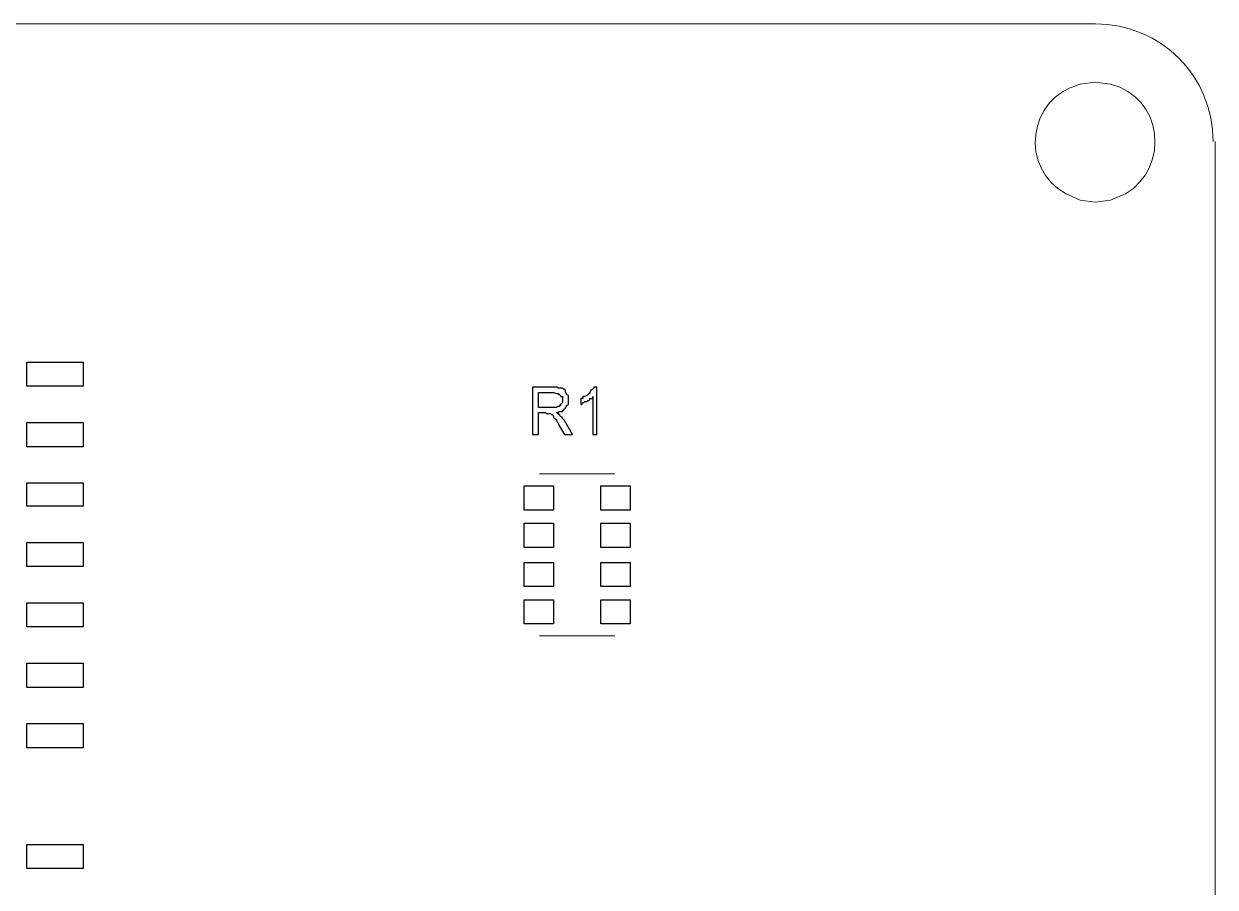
# Model space of a CAD drawing. Header units: millimetres. Extents: x -3 to 153, y 27 to 116.
# Drawn here: x 128.01 to 153.05, y 85.34 to 103.49 of the extents above; entities that cross this region are included whole.
import ezdxf

# ---------------------------------------------------------------- set-up
doc = ezdxf.new("R2010")
doc.units = ezdxf.units.MM
doc.header["$MEASUREMENT"] = 0
doc.layers.add('layer 1', color=7, linetype='Continuous')

msp = doc.modelspace()

# ---------------------------------------------------------------- linework, layer by layer
at = {"layer": 'layer 1', "color": 0, "lineweight": 9}
for points in [[(100.131, 103.486), (100.131, 103.486), (150.529, 103.486), (150.529, 103.486)], [(150.529, 103.486), (151.905, 103.486), (153.005, 102.386), (153.005, 101.01)], [(153.048, 43.013), (153.048, 43.013), (153.048, 101.01), (153.048, 101.01)]]:
    msp.add_open_spline(points, degree=3, dxfattribs=at)
msp.add_open_spline([(150.528, 99.74), (150.528, 99.74), (150.846, 99.782), (150.846, 99.782), (150.846, 99.782), (150.846, 99.782), (151.163, 99.909), (151.163, 99.909), (151.163, 99.909), (152.113, 100.484), (151.942, 101.951), (150.846, 102.216), (150.846, 102.216), (150.846, 102.216), (150.528, 102.259), (150.528, 102.259), (150.528, 102.259), (150.528, 102.259), (150.211, 102.216), (150.211, 102.216), (150.211, 102.216), (149.104, 101.938), (148.923, 100.453), (149.915, 99.909), (149.915, 99.909), (149.915, 99.909), (150.211, 99.782), (150.211, 99.782), (150.211, 99.782), (150.211, 99.782), (150.528, 99.74), (150.528, 99.74)], degree=3, knots=[0, 0, 0, 0, 0.111111, 0.111111, 0.111111, 0.111111, 0.222222, 0.222222, 0.222222, 0.222222, 0.333333, 0.333333, 0.333333, 0.333333, 0.444444, 0.444444, 0.444444, 0.444444, 0.555556, 0.555556, 0.555556, 0.555556, 0.666667, 0.666667, 0.666667, 0.666667, 0.777778, 0.777778, 0.777778, 0.777778, 1, 1, 1, 1], dxfattribs=at)
msp.add_open_spline([(150.528, 99.74), (150.528, 99.74), (150.846, 99.782), (150.846, 99.782), (150.846, 99.782), (150.846, 99.782), (151.163, 99.909), (151.163, 99.909), (151.163, 99.909), (152.113, 100.484), (151.942, 101.951), (150.846, 102.216), (150.846, 102.216), (150.846, 102.216), (150.528, 102.259), (150.528, 102.259), (150.528, 102.259), (150.528, 102.259), (150.211, 102.216), (150.211, 102.216), (150.211, 102.216), (149.104, 101.938), (148.923, 100.453), (149.915, 99.909), (149.915, 99.909), (149.915, 99.909), (150.211, 99.782), (150.211, 99.782), (150.211, 99.782), (150.211, 99.782), (150.528, 99.74), (150.528, 99.74)], degree=3, knots=[0, 0, 0, 0, 0.111111, 0.111111, 0.111111, 0.111111, 0.222222, 0.222222, 0.222222, 0.222222, 0.333333, 0.333333, 0.333333, 0.333333, 0.444444, 0.444444, 0.444444, 0.444444, 0.555556, 0.555556, 0.555556, 0.555556, 0.666667, 0.666667, 0.666667, 0.666667, 0.777778, 0.777778, 0.777778, 0.777778, 1, 1, 1, 1], dxfattribs=at)
msp.add_open_spline([(150.528, 99.74), (150.528, 99.74), (150.846, 99.782), (150.846, 99.782), (150.846, 99.782), (150.846, 99.782), (151.163, 99.909), (151.163, 99.909), (151.163, 99.909), (152.113, 100.484), (151.942, 101.951), (150.846, 102.216), (150.846, 102.216), (150.846, 102.216), (150.528, 102.259), (150.528, 102.259), (150.528, 102.259), (150.528, 102.259), (150.211, 102.216), (150.211, 102.216), (150.211, 102.216), (149.104, 101.938), (148.923, 100.453), (149.915, 99.909), (149.915, 99.909), (149.915, 99.909), (150.211, 99.782), (150.211, 99.782), (150.211, 99.782), (150.211, 99.782), (150.528, 99.74), (150.528, 99.74)], degree=3, knots=[0, 0, 0, 0, 0.111111, 0.111111, 0.111111, 0.111111, 0.222222, 0.222222, 0.222222, 0.222222, 0.333333, 0.333333, 0.333333, 0.333333, 0.444444, 0.444444, 0.444444, 0.444444, 0.555556, 0.555556, 0.555556, 0.555556, 0.666667, 0.666667, 0.666667, 0.666667, 0.777778, 0.777778, 0.777778, 0.777778, 1, 1, 1, 1], dxfattribs=at)
msp.add_open_spline([(150.528, 99.74), (150.528, 99.74), (150.846, 99.782), (150.846, 99.782), (150.846, 99.782), (150.846, 99.782), (151.163, 99.909), (151.163, 99.909), (151.163, 99.909), (152.113, 100.484), (151.942, 101.951), (150.846, 102.216), (150.846, 102.216), (150.846, 102.216), (150.528, 102.259), (150.528, 102.259), (150.528, 102.259), (150.528, 102.259), (150.211, 102.216), (150.211, 102.216), (150.211, 102.216), (149.104, 101.938), (148.923, 100.453), (149.915, 99.909), (149.915, 99.909), (149.915, 99.909), (150.211, 99.782), (150.211, 99.782), (150.211, 99.782), (150.211, 99.782), (150.528, 99.74), (150.528, 99.74)], degree=3, knots=[0, 0, 0, 0, 0.111111, 0.111111, 0.111111, 0.111111, 0.222222, 0.222222, 0.222222, 0.222222, 0.333333, 0.333333, 0.333333, 0.333333, 0.444444, 0.444444, 0.444444, 0.444444, 0.555556, 0.555556, 0.555556, 0.555556, 0.666667, 0.666667, 0.666667, 0.666667, 0.777778, 0.777778, 0.777778, 0.777778, 1, 1, 1, 1], dxfattribs=at)
msp.add_open_spline([(150.528, 99.74), (150.528, 99.74), (150.846, 99.782), (150.846, 99.782), (150.846, 99.782), (150.846, 99.782), (151.163, 99.909), (151.163, 99.909), (151.163, 99.909), (152.113, 100.484), (151.942, 101.951), (150.846, 102.216), (150.846, 102.216), (150.846, 102.216), (150.528, 102.259), (150.528, 102.259), (150.528, 102.259), (150.528, 102.259), (150.211, 102.216), (150.211, 102.216), (150.211, 102.216), (149.104, 101.938), (148.923, 100.453), (149.915, 99.909), (149.915, 99.909), (149.915, 99.909), (150.211, 99.782), (150.211, 99.782), (150.211, 99.782), (150.211, 99.782), (150.528, 99.74), (150.528, 99.74)], degree=3, knots=[0, 0, 0, 0, 0.111111, 0.111111, 0.111111, 0.111111, 0.222222, 0.222222, 0.222222, 0.222222, 0.333333, 0.333333, 0.333333, 0.333333, 0.444444, 0.444444, 0.444444, 0.444444, 0.555556, 0.555556, 0.555556, 0.555556, 0.666667, 0.666667, 0.666667, 0.666667, 0.777778, 0.777778, 0.777778, 0.777778, 1, 1, 1, 1], dxfattribs=at)
msp.add_open_spline([(150.528, 99.74), (150.528, 99.74), (150.846, 99.782), (150.846, 99.782), (150.846, 99.782), (150.846, 99.782), (151.163, 99.909), (151.163, 99.909), (151.163, 99.909), (152.113, 100.484), (151.942, 101.951), (150.846, 102.216), (150.846, 102.216), (150.846, 102.216), (150.528, 102.259), (150.528, 102.259), (150.528, 102.259), (150.528, 102.259), (150.211, 102.216), (150.211, 102.216), (150.211, 102.216), (149.104, 101.938), (148.923, 100.453), (149.915, 99.909), (149.915, 99.909), (149.915, 99.909), (150.211, 99.782), (150.211, 99.782), (150.211, 99.782), (150.211, 99.782), (150.528, 99.74), (150.528, 99.74)], degree=3, knots=[0, 0, 0, 0, 0.111111, 0.111111, 0.111111, 0.111111, 0.222222, 0.222222, 0.222222, 0.222222, 0.333333, 0.333333, 0.333333, 0.333333, 0.444444, 0.444444, 0.444444, 0.444444, 0.555556, 0.555556, 0.555556, 0.555556, 0.666667, 0.666667, 0.666667, 0.666667, 0.777778, 0.777778, 0.777778, 0.777778, 1, 1, 1, 1], dxfattribs=at)
msp.add_open_spline([(150.528, 99.74), (150.528, 99.74), (150.846, 99.782), (150.846, 99.782), (150.846, 99.782), (150.846, 99.782), (151.163, 99.909), (151.163, 99.909), (151.163, 99.909), (152.113, 100.484), (151.942, 101.951), (150.846, 102.216), (150.846, 102.216), (150.846, 102.216), (150.528, 102.259), (150.528, 102.259), (150.528, 102.259), (150.528, 102.259), (150.211, 102.216), (150.211, 102.216), (150.211, 102.216), (149.104, 101.938), (148.923, 100.453), (149.915, 99.909), (149.915, 99.909), (149.915, 99.909), (150.211, 99.782), (150.211, 99.782), (150.211, 99.782), (150.211, 99.782), (150.528, 99.74), (150.528, 99.74)], degree=3, knots=[0, 0, 0, 0, 0.111111, 0.111111, 0.111111, 0.111111, 0.222222, 0.222222, 0.222222, 0.222222, 0.333333, 0.333333, 0.333333, 0.333333, 0.444444, 0.444444, 0.444444, 0.444444, 0.555556, 0.555556, 0.555556, 0.555556, 0.666667, 0.666667, 0.666667, 0.666667, 0.777778, 0.777778, 0.777778, 0.777778, 1, 1, 1, 1], dxfattribs=at)
msp.add_open_spline([(150.528, 99.74), (150.528, 99.74), (150.846, 99.782), (150.846, 99.782), (150.846, 99.782), (150.846, 99.782), (151.163, 99.909), (151.163, 99.909), (151.163, 99.909), (152.113, 100.484), (151.942, 101.951), (150.846, 102.216), (150.846, 102.216), (150.846, 102.216), (150.528, 102.259), (150.528, 102.259), (150.528, 102.259), (150.528, 102.259), (150.211, 102.216), (150.211, 102.216), (150.211, 102.216), (149.104, 101.938), (148.923, 100.453), (149.915, 99.909), (149.915, 99.909), (149.915, 99.909), (150.211, 99.782), (150.211, 99.782), (150.211, 99.782), (150.211, 99.782), (150.528, 99.74), (150.528, 99.74)], degree=3, knots=[0, 0, 0, 0, 0.111111, 0.111111, 0.111111, 0.111111, 0.222222, 0.222222, 0.222222, 0.222222, 0.333333, 0.333333, 0.333333, 0.333333, 0.444444, 0.444444, 0.444444, 0.444444, 0.555556, 0.555556, 0.555556, 0.555556, 0.666667, 0.666667, 0.666667, 0.666667, 0.777778, 0.777778, 0.777778, 0.777778, 1, 1, 1, 1], dxfattribs=at)
msp.add_open_spline([(150.528, 99.74), (150.528, 99.74), (150.846, 99.782), (150.846, 99.782), (150.846, 99.782), (150.846, 99.782), (151.163, 99.909), (151.163, 99.909), (151.163, 99.909), (152.113, 100.484), (151.942, 101.951), (150.846, 102.216), (150.846, 102.216), (150.846, 102.216), (150.528, 102.259), (150.528, 102.259), (150.528, 102.259), (150.528, 102.259), (150.211, 102.216), (150.211, 102.216), (150.211, 102.216), (149.104, 101.938), (148.923, 100.453), (149.915, 99.909), (149.915, 99.909), (149.915, 99.909), (150.211, 99.782), (150.211, 99.782), (150.211, 99.782), (150.211, 99.782), (150.528, 99.74), (150.528, 99.74)], degree=3, knots=[0, 0, 0, 0, 0.111111, 0.111111, 0.111111, 0.111111, 0.222222, 0.222222, 0.222222, 0.222222, 0.333333, 0.333333, 0.333333, 0.333333, 0.444444, 0.444444, 0.444444, 0.444444, 0.555556, 0.555556, 0.555556, 0.555556, 0.666667, 0.666667, 0.666667, 0.666667, 0.777778, 0.777778, 0.777778, 0.777778, 1, 1, 1, 1], dxfattribs=at)
msp.add_open_spline([(150.528, 99.74), (150.528, 99.74), (150.846, 99.782), (150.846, 99.782), (150.846, 99.782), (150.846, 99.782), (151.163, 99.909), (151.163, 99.909), (151.163, 99.909), (152.113, 100.484), (151.942, 101.951), (150.846, 102.216), (150.846, 102.216), (150.846, 102.216), (150.528, 102.259), (150.528, 102.259), (150.528, 102.259), (150.528, 102.259), (150.211, 102.216), (150.211, 102.216), (150.211, 102.216), (149.104, 101.938), (148.923, 100.453), (149.915, 99.909), (149.915, 99.909), (149.915, 99.909), (150.211, 99.782), (150.211, 99.782), (150.211, 99.782), (150.211, 99.782), (150.528, 99.74), (150.528, 99.74)], degree=3, knots=[0, 0, 0, 0, 0.111111, 0.111111, 0.111111, 0.111111, 0.222222, 0.222222, 0.222222, 0.222222, 0.333333, 0.333333, 0.333333, 0.333333, 0.444444, 0.444444, 0.444444, 0.444444, 0.555556, 0.555556, 0.555556, 0.555556, 0.666667, 0.666667, 0.666667, 0.666667, 0.777778, 0.777778, 0.777778, 0.777778, 1, 1, 1, 1], dxfattribs=at)
msp.add_open_spline([(150.528, 99.74), (150.528, 99.74), (150.846, 99.782), (150.846, 99.782), (150.846, 99.782), (150.846, 99.782), (151.163, 99.909), (151.163, 99.909), (151.163, 99.909), (152.113, 100.484), (151.942, 101.951), (150.846, 102.216), (150.846, 102.216), (150.846, 102.216), (150.528, 102.259), (150.528, 102.259), (150.528, 102.259), (150.528, 102.259), (150.211, 102.216), (150.211, 102.216), (150.211, 102.216), (149.104, 101.938), (148.923, 100.453), (149.915, 99.909), (149.915, 99.909), (149.915, 99.909), (150.211, 99.782), (150.211, 99.782), (150.211, 99.782), (150.211, 99.782), (150.528, 99.74), (150.528, 99.74)], degree=3, knots=[0, 0, 0, 0, 0.111111, 0.111111, 0.111111, 0.111111, 0.222222, 0.222222, 0.222222, 0.222222, 0.333333, 0.333333, 0.333333, 0.333333, 0.444444, 0.444444, 0.444444, 0.444444, 0.555556, 0.555556, 0.555556, 0.555556, 0.666667, 0.666667, 0.666667, 0.666667, 0.777778, 0.777778, 0.777778, 0.777778, 1, 1, 1, 1], dxfattribs=at)
msp.add_open_spline([(150.528, 99.74), (150.528, 99.74), (150.846, 99.782), (150.846, 99.782), (150.846, 99.782), (150.846, 99.782), (151.163, 99.909), (151.163, 99.909), (151.163, 99.909), (152.113, 100.484), (151.942, 101.951), (150.846, 102.216), (150.846, 102.216), (150.846, 102.216), (150.528, 102.259), (150.528, 102.259), (150.528, 102.259), (150.528, 102.259), (150.211, 102.216), (150.211, 102.216), (150.211, 102.216), (149.104, 101.938), (148.923, 100.453), (149.915, 99.909), (149.915, 99.909), (149.915, 99.909), (150.211, 99.782), (150.211, 99.782), (150.211, 99.782), (150.211, 99.782), (150.528, 99.74), (150.528, 99.74)], degree=3, knots=[0, 0, 0, 0, 0.111111, 0.111111, 0.111111, 0.111111, 0.222222, 0.222222, 0.222222, 0.222222, 0.333333, 0.333333, 0.333333, 0.333333, 0.444444, 0.444444, 0.444444, 0.444444, 0.555556, 0.555556, 0.555556, 0.555556, 0.666667, 0.666667, 0.666667, 0.666667, 0.777778, 0.777778, 0.777778, 0.777778, 1, 1, 1, 1], dxfattribs=at)
msp.add_open_spline([(150.528, 99.74), (150.528, 99.74), (150.846, 99.782), (150.846, 99.782), (150.846, 99.782), (150.846, 99.782), (151.163, 99.909), (151.163, 99.909), (151.163, 99.909), (152.113, 100.484), (151.942, 101.951), (150.846, 102.216), (150.846, 102.216), (150.846, 102.216), (150.528, 102.259), (150.528, 102.259), (150.528, 102.259), (150.528, 102.259), (150.211, 102.216), (150.211, 102.216), (150.211, 102.216), (149.104, 101.938), (148.923, 100.453), (149.915, 99.909), (149.915, 99.909), (149.915, 99.909), (150.211, 99.782), (150.211, 99.782), (150.211, 99.782), (150.211, 99.782), (150.528, 99.74), (150.528, 99.74)], degree=3, knots=[0, 0, 0, 0, 0.111111, 0.111111, 0.111111, 0.111111, 0.222222, 0.222222, 0.222222, 0.222222, 0.333333, 0.333333, 0.333333, 0.333333, 0.444444, 0.444444, 0.444444, 0.444444, 0.555556, 0.555556, 0.555556, 0.555556, 0.666667, 0.666667, 0.666667, 0.666667, 0.777778, 0.777778, 0.777778, 0.777778, 1, 1, 1, 1], dxfattribs=at)
at = {"layer": 'layer 1', "color": 0}
for points, knots in [([(128.071, 96.374), (128.071, 96.374), (128.071, 95.866), (128.071, 95.866), (128.071, 95.866), (128.071, 95.866), (129.256, 95.866), (129.256, 95.866), (129.256, 95.866), (129.256, 95.866), (129.256, 96.374), (129.256, 96.374), (129.256, 96.374), (129.256, 96.374), (128.071, 96.374), (128.071, 96.374)], [0, 0, 0, 0, 0.2, 0.2, 0.2, 0.2, 0.4, 0.4, 0.4, 0.4, 0.6, 0.6, 0.6, 0.6, 1, 1, 1, 1]), ([(138.697, 94.85), (138.697, 94.85), (138.697, 95.845), (138.697, 95.845), (138.697, 95.845), (138.697, 95.845), (139.226, 95.845), (139.226, 95.845), (139.226, 95.845), (139.226, 95.845), (139.247, 95.824), (139.247, 95.824), (139.247, 95.824), (139.247, 95.824), (139.332, 95.824), (139.332, 95.824), (139.332, 95.824), (139.332, 95.824), (139.353, 95.803), (139.353, 95.803), (139.353, 95.803), (139.353, 95.803), (139.374, 95.803), (139.374, 95.803), (139.374, 95.803), (139.374, 95.803), (139.395, 95.782), (139.395, 95.782), (139.395, 95.782), (139.395, 95.782), (139.395, 95.739), (139.395, 95.739), (139.395, 95.739), (139.395, 95.739), (139.416, 95.718), (139.416, 95.718), (139.416, 95.718), (139.416, 95.718), (139.416, 95.697), (139.416, 95.697), (139.416, 95.697), (139.416, 95.697), (139.459, 95.676), (139.459, 95.676), (139.459, 95.676), (139.459, 95.676), (139.459, 95.485), (139.459, 95.485), (139.459, 95.485), (139.459, 95.485), (139.416, 95.464), (139.416, 95.464), (139.416, 95.464), (139.416, 95.464), (139.416, 95.443), (139.416, 95.443), (139.416, 95.443), (139.416, 95.443), (139.395, 95.422), (139.395, 95.422), (139.395, 95.422), (139.395, 95.422), (139.395, 95.401), (139.395, 95.401), (139.395, 95.401), (139.395, 95.401), (139.374, 95.401), (139.374, 95.401), (139.374, 95.401), (139.374, 95.401), (139.353, 95.358), (139.353, 95.358), (139.353, 95.358), (139.353, 95.358), (139.332, 95.358), (139.332, 95.358), (139.332, 95.358), (139.332, 95.358), (139.332, 95.337), (139.332, 95.337), (139.332, 95.337), (139.332, 95.337), (139.247, 95.337), (139.247, 95.337), (139.247, 95.337), (139.247, 95.337), (139.247, 95.316), (139.247, 95.316), (139.247, 95.316), (139.247, 95.316), (139.205, 95.316), (139.205, 95.316), (139.205, 95.316), (139.205, 95.316), (139.226, 95.295), (139.226, 95.295), (139.226, 95.295), (139.226, 95.295), (139.247, 95.295), (139.247, 95.295), (139.247, 95.295), (139.247, 95.295), (139.247, 95.274), (139.247, 95.274), (139.247, 95.274), (139.247, 95.274), (139.268, 95.274), (139.268, 95.274), (139.268, 95.274), (139.268, 95.274), (139.289, 95.231), (139.289, 95.231), (139.289, 95.231), (139.289, 95.231), (139.332, 95.21), (139.332, 95.21), (139.332, 95.21), (139.332, 95.21), (139.332, 95.189), (139.332, 95.189), (139.332, 95.189), (139.332, 95.189), (139.374, 95.147), (139.374, 95.147), (139.374, 95.147), (139.374, 95.147), (139.543, 94.85), (139.543, 94.85), (139.543, 94.85), (139.543, 94.85), (139.374, 94.85), (139.374, 94.85), (139.374, 94.85), (139.374, 94.85), (139.247, 95.062), (139.247, 95.062), (139.247, 95.062), (139.247, 95.062), (139.247, 95.083), (139.247, 95.083), (139.247, 95.083), (139.247, 95.083), (139.226, 95.104), (139.226, 95.104), (139.226, 95.104), (139.226, 95.104), (139.205, 95.147), (139.205, 95.147), (139.205, 95.147), (139.205, 95.147), (139.205, 95.168), (139.205, 95.168), (139.205, 95.168), (139.205, 95.168), (139.162, 95.189), (139.162, 95.189), (139.162, 95.189), (139.162, 95.189), (139.141, 95.21), (139.141, 95.21), (139.141, 95.21), (139.141, 95.21), (139.141, 95.231), (139.141, 95.231), (139.141, 95.231), (139.141, 95.231), (139.12, 95.274), (139.12, 95.274), (139.12, 95.274), (139.12, 95.274), (139.099, 95.274), (139.099, 95.274), (139.099, 95.274), (139.099, 95.274), (139.078, 95.295), (139.078, 95.295), (139.078, 95.295), (139.078, 95.295), (138.993, 95.295), (138.993, 95.295), (138.993, 95.295), (138.993, 95.295), (138.972, 95.316), (138.972, 95.316), (138.972, 95.316), (138.972, 95.316), (138.824, 95.316), (138.824, 95.316), (138.824, 95.316), (138.824, 95.316), (138.824, 94.85), (138.824, 94.85), (138.824, 94.85), (138.824, 94.85), (138.697, 94.85), (138.697, 94.85)], [0, 0, 0, 0, 0.02, 0.02, 0.02, 0.02, 0.04, 0.04, 0.04, 0.04, 0.06, 0.06, 0.06, 0.06, 0.08, 0.08, 0.08, 0.08, 0.1, 0.1, 0.1, 0.1, 0.12, 0.12, 0.12, 0.12, 0.14, 0.14, 0.14, 0.14, 0.16, 0.16, 0.16, 0.16, 0.18, 0.18, 0.18, 0.18, 0.2, 0.2, 0.2, 0.2, 0.22, 0.22, 0.22, 0.22, 0.24, 0.24, 0.24, 0.24, 0.26, 0.26, 0.26, 0.26, 0.28, 0.28, 0.28, 0.28, 0.3, 0.3, 0.3, 0.3, 0.32, 0.32, 0.32, 0.32, 0.34, 0.34, 0.34, 0.34, 0.36, 0.36, 0.36, 0.36, 0.38, 0.38, 0.38, 0.38, 0.4, 0.4, 0.4, 0.4, 0.42, 0.42, 0.42, 0.42, 0.44, 0.44, 0.44, 0.44, 0.46, 0.46, 0.46, 0.46, 0.48, 0.48, 0.48, 0.48, 0.5, 0.5, 0.5, 0.5, 0.52, 0.52, 0.52, 0.52, 0.54, 0.54, 0.54, 0.54, 0.56, 0.56, 0.56, 0.56, 0.58, 0.58, 0.58, 0.58, 0.6, 0.6, 0.6, 0.6, 0.62, 0.62, 0.62, 0.62, 0.64, 0.64, 0.64, 0.64, 0.66, 0.66, 0.66, 0.66, 0.68, 0.68, 0.68, 0.68, 0.7, 0.7, 0.7, 0.7, 0.72, 0.72, 0.72, 0.72, 0.74, 0.74, 0.74, 0.74, 0.76, 0.76, 0.76, 0.76, 0.78, 0.78, 0.78, 0.78, 0.8, 0.8, 0.8, 0.8, 0.82, 0.82, 0.82, 0.82, 0.84, 0.84, 0.84, 0.84, 0.86, 0.86, 0.86, 0.86, 0.88, 0.88, 0.88, 0.88, 0.9, 0.9, 0.9, 0.9, 0.92, 0.92, 0.92, 0.92, 0.94, 0.94, 0.94, 0.94, 0.96, 0.96, 0.96, 0.96, 1, 1, 1, 1]), ([(138.824, 95.422), (138.824, 95.422), (139.205, 95.422), (139.205, 95.422), (139.205, 95.422), (139.205, 95.422), (139.226, 95.443), (139.226, 95.443), (139.226, 95.443), (139.226, 95.443), (139.268, 95.443), (139.268, 95.443), (139.268, 95.443), (139.268, 95.443), (139.268, 95.464), (139.268, 95.464), (139.268, 95.464), (139.268, 95.464), (139.289, 95.464), (139.289, 95.464), (139.289, 95.464), (139.289, 95.464), (139.289, 95.485), (139.289, 95.485), (139.289, 95.485), (139.289, 95.485), (139.332, 95.528), (139.332, 95.528), (139.332, 95.528), (139.332, 95.528), (139.332, 95.655), (139.332, 95.655), (139.332, 95.655), (139.332, 95.655), (139.289, 95.655), (139.289, 95.655), (139.289, 95.655), (139.289, 95.655), (139.289, 95.676), (139.289, 95.676), (139.289, 95.676), (139.289, 95.676), (139.268, 95.697), (139.268, 95.697), (139.268, 95.697), (139.268, 95.697), (139.247, 95.697), (139.247, 95.697), (139.247, 95.697), (139.247, 95.697), (139.247, 95.718), (139.247, 95.718), (139.247, 95.718), (139.247, 95.718), (139.205, 95.718), (139.205, 95.718), (139.205, 95.718), (139.205, 95.718), (139.141, 95.739), (139.141, 95.739), (139.141, 95.739), (139.141, 95.739), (138.824, 95.739), (138.824, 95.739), (138.824, 95.739), (138.824, 95.739), (138.824, 95.422), (138.824, 95.422)], [0, 0, 0, 0, 0.055556, 0.055556, 0.055556, 0.055556, 0.111111, 0.111111, 0.111111, 0.111111, 0.166667, 0.166667, 0.166667, 0.166667, 0.222222, 0.222222, 0.222222, 0.222222, 0.277778, 0.277778, 0.277778, 0.277778, 0.333333, 0.333333, 0.333333, 0.333333, 0.388889, 0.388889, 0.388889, 0.388889, 0.444444, 0.444444, 0.444444, 0.444444, 0.5, 0.5, 0.5, 0.5, 0.555556, 0.555556, 0.555556, 0.555556, 0.611111, 0.611111, 0.611111, 0.611111, 0.666667, 0.666667, 0.666667, 0.666667, 0.722222, 0.722222, 0.722222, 0.722222, 0.777778, 0.777778, 0.777778, 0.777778, 0.833333, 0.833333, 0.833333, 0.833333, 0.888889, 0.888889, 0.888889, 0.888889, 1, 1, 1, 1]), ([(140.051, 94.85), (140.051, 94.85), (139.967, 94.85), (139.967, 94.85), (139.967, 94.85), (139.967, 94.85), (139.967, 95.655), (139.967, 95.655), (139.967, 95.655), (139.967, 95.655), (139.967, 95.612), (139.967, 95.612), (139.967, 95.612), (139.967, 95.612), (139.903, 95.612), (139.903, 95.612), (139.903, 95.612), (139.903, 95.612), (139.903, 95.591), (139.903, 95.591), (139.903, 95.591), (139.903, 95.591), (139.882, 95.57), (139.882, 95.57), (139.882, 95.57), (139.882, 95.57), (139.861, 95.57), (139.861, 95.57), (139.861, 95.57), (139.861, 95.57), (139.84, 95.549), (139.84, 95.549), (139.84, 95.549), (139.84, 95.549), (139.797, 95.549), (139.797, 95.549), (139.797, 95.549), (139.797, 95.549), (139.776, 95.528), (139.776, 95.528), (139.776, 95.528), (139.776, 95.528), (139.755, 95.528), (139.755, 95.528), (139.755, 95.528), (139.755, 95.528), (139.734, 95.485), (139.734, 95.485), (139.734, 95.485), (139.734, 95.485), (139.713, 95.485), (139.713, 95.485), (139.713, 95.485), (139.713, 95.485), (139.713, 95.612), (139.713, 95.612), (139.713, 95.612), (139.713, 95.612), (139.755, 95.612), (139.755, 95.612), (139.755, 95.612), (139.755, 95.612), (139.755, 95.655), (139.755, 95.655), (139.755, 95.655), (139.755, 95.655), (139.797, 95.655), (139.797, 95.655), (139.797, 95.655), (139.797, 95.655), (139.84, 95.676), (139.84, 95.676), (139.84, 95.676), (139.84, 95.676), (139.882, 95.718), (139.882, 95.718), (139.882, 95.718), (139.882, 95.718), (139.903, 95.718), (139.903, 95.718), (139.903, 95.718), (139.903, 95.718), (139.903, 95.739), (139.903, 95.739), (139.903, 95.739), (139.903, 95.739), (139.924, 95.782), (139.924, 95.782), (139.924, 95.782), (139.924, 95.782), (139.967, 95.803), (139.967, 95.803), (139.967, 95.803), (139.967, 95.803), (139.988, 95.824), (139.988, 95.824), (139.988, 95.824), (139.988, 95.824), (139.988, 95.845), (139.988, 95.845), (139.988, 95.845), (139.988, 95.845), (140.051, 95.845), (140.051, 95.845), (140.051, 95.845), (140.051, 95.845), (140.051, 94.85), (140.051, 94.85)], [0, 0, 0, 0, 0.035714, 0.035714, 0.035714, 0.035714, 0.071429, 0.071429, 0.071429, 0.071429, 0.107143, 0.107143, 0.107143, 0.107143, 0.142857, 0.142857, 0.142857, 0.142857, 0.178571, 0.178571, 0.178571, 0.178571, 0.214286, 0.214286, 0.214286, 0.214286, 0.25, 0.25, 0.25, 0.25, 0.285714, 0.285714, 0.285714, 0.285714, 0.321429, 0.321429, 0.321429, 0.321429, 0.357143, 0.357143, 0.357143, 0.357143, 0.392857, 0.392857, 0.392857, 0.392857, 0.428571, 0.428571, 0.428571, 0.428571, 0.464286, 0.464286, 0.464286, 0.464286, 0.5, 0.5, 0.5, 0.5, 0.535714, 0.535714, 0.535714, 0.535714, 0.571429, 0.571429, 0.571429, 0.571429, 0.607143, 0.607143, 0.607143, 0.607143, 0.642857, 0.642857, 0.642857, 0.642857, 0.678571, 0.678571, 0.678571, 0.678571, 0.714286, 0.714286, 0.714286, 0.714286, 0.75, 0.75, 0.75, 0.75, 0.785714, 0.785714, 0.785714, 0.785714, 0.821429, 0.821429, 0.821429, 0.821429, 0.857143, 0.857143, 0.857143, 0.857143, 0.892857, 0.892857, 0.892857, 0.892857, 0.928571, 0.928571, 0.928571, 0.928571, 1, 1, 1, 1]), ([(128.071, 95.104), (128.071, 95.104), (128.071, 94.596), (128.071, 94.596), (128.071, 94.596), (128.071, 94.596), (129.256, 94.596), (129.256, 94.596), (129.256, 94.596), (129.256, 94.596), (129.256, 95.104), (129.256, 95.104), (129.256, 95.104), (129.256, 95.104), (128.071, 95.104), (128.071, 95.104)], [0, 0, 0, 0, 0.2, 0.2, 0.2, 0.2, 0.4, 0.4, 0.4, 0.4, 0.6, 0.6, 0.6, 0.6, 1, 1, 1, 1]), ([(128.071, 93.834), (128.071, 93.834), (128.071, 93.347), (128.071, 93.347), (128.071, 93.347), (128.071, 93.347), (129.256, 93.347), (129.256, 93.347), (129.256, 93.347), (129.256, 93.347), (129.256, 93.834), (129.256, 93.834), (129.256, 93.834), (129.256, 93.834), (128.071, 93.834), (128.071, 93.834)], [0, 0, 0, 0, 0.2, 0.2, 0.2, 0.2, 0.4, 0.4, 0.4, 0.4, 0.6, 0.6, 0.6, 0.6, 1, 1, 1, 1]), ([(138.527, 93.771), (138.527, 93.771), (138.527, 93.263), (138.527, 93.263), (138.527, 93.263), (138.527, 93.263), (139.141, 93.263), (139.141, 93.263), (139.141, 93.263), (139.141, 93.263), (139.141, 93.771), (139.141, 93.771), (139.141, 93.771), (139.141, 93.771), (138.527, 93.771), (138.527, 93.771)], [0, 0, 0, 0, 0.2, 0.2, 0.2, 0.2, 0.4, 0.4, 0.4, 0.4, 0.6, 0.6, 0.6, 0.6, 1, 1, 1, 1]), ([(140.136, 93.771), (140.136, 93.771), (140.136, 93.263), (140.136, 93.263), (140.136, 93.263), (140.136, 93.263), (140.75, 93.263), (140.75, 93.263), (140.75, 93.263), (140.75, 93.263), (140.75, 93.771), (140.75, 93.771), (140.75, 93.771), (140.75, 93.771), (140.136, 93.771), (140.136, 93.771)], [0, 0, 0, 0, 0.2, 0.2, 0.2, 0.2, 0.4, 0.4, 0.4, 0.4, 0.6, 0.6, 0.6, 0.6, 1, 1, 1, 1]), ([(138.527, 92.988), (138.527, 92.988), (138.527, 92.48), (138.527, 92.48), (138.527, 92.48), (138.527, 92.48), (139.141, 92.48), (139.141, 92.48), (139.141, 92.48), (139.141, 92.48), (139.141, 92.988), (139.141, 92.988), (139.141, 92.988), (139.141, 92.988), (138.527, 92.988), (138.527, 92.988)], [0, 0, 0, 0, 0.2, 0.2, 0.2, 0.2, 0.4, 0.4, 0.4, 0.4, 0.6, 0.6, 0.6, 0.6, 1, 1, 1, 1]), ([(140.136, 92.988), (140.136, 92.988), (140.136, 92.48), (140.136, 92.48), (140.136, 92.48), (140.136, 92.48), (140.75, 92.48), (140.75, 92.48), (140.75, 92.48), (140.75, 92.48), (140.75, 92.988), (140.75, 92.988), (140.75, 92.988), (140.75, 92.988), (140.136, 92.988), (140.136, 92.988)], [0, 0, 0, 0, 0.2, 0.2, 0.2, 0.2, 0.4, 0.4, 0.4, 0.4, 0.6, 0.6, 0.6, 0.6, 1, 1, 1, 1]), ([(128.071, 92.585), (128.071, 92.585), (128.071, 92.077), (128.071, 92.077), (128.071, 92.077), (128.071, 92.077), (129.256, 92.077), (129.256, 92.077), (129.256, 92.077), (129.256, 92.077), (129.256, 92.585), (129.256, 92.585), (129.256, 92.585), (129.256, 92.585), (128.071, 92.585), (128.071, 92.585)], [0, 0, 0, 0, 0.2, 0.2, 0.2, 0.2, 0.4, 0.4, 0.4, 0.4, 0.6, 0.6, 0.6, 0.6, 1, 1, 1, 1]), ([(138.527, 92.162), (138.527, 92.162), (138.527, 91.654), (138.527, 91.654), (138.527, 91.654), (138.527, 91.654), (139.141, 91.654), (139.141, 91.654), (139.141, 91.654), (139.141, 91.654), (139.141, 92.162), (139.141, 92.162), (139.141, 92.162), (139.141, 92.162), (138.527, 92.162), (138.527, 92.162)], [0, 0, 0, 0, 0.2, 0.2, 0.2, 0.2, 0.4, 0.4, 0.4, 0.4, 0.6, 0.6, 0.6, 0.6, 1, 1, 1, 1]), ([(140.136, 92.162), (140.136, 92.162), (140.136, 91.654), (140.136, 91.654), (140.136, 91.654), (140.136, 91.654), (140.75, 91.654), (140.75, 91.654), (140.75, 91.654), (140.75, 91.654), (140.75, 92.162), (140.75, 92.162), (140.75, 92.162), (140.75, 92.162), (140.136, 92.162), (140.136, 92.162)], [0, 0, 0, 0, 0.2, 0.2, 0.2, 0.2, 0.4, 0.4, 0.4, 0.4, 0.6, 0.6, 0.6, 0.6, 1, 1, 1, 1]), ([(128.071, 91.315), (128.071, 91.315), (128.071, 90.807), (128.071, 90.807), (128.071, 90.807), (128.071, 90.807), (129.256, 90.807), (129.256, 90.807), (129.256, 90.807), (129.256, 90.807), (129.256, 91.315), (129.256, 91.315), (129.256, 91.315), (129.256, 91.315), (128.071, 91.315), (128.071, 91.315)], [0, 0, 0, 0, 0.2, 0.2, 0.2, 0.2, 0.4, 0.4, 0.4, 0.4, 0.6, 0.6, 0.6, 0.6, 1, 1, 1, 1]), ([(138.527, 91.379), (138.527, 91.379), (138.527, 90.871), (138.527, 90.871), (138.527, 90.871), (138.527, 90.871), (139.141, 90.871), (139.141, 90.871), (139.141, 90.871), (139.141, 90.871), (139.141, 91.379), (139.141, 91.379), (139.141, 91.379), (139.141, 91.379), (138.527, 91.379), (138.527, 91.379)], [0, 0, 0, 0, 0.2, 0.2, 0.2, 0.2, 0.4, 0.4, 0.4, 0.4, 0.6, 0.6, 0.6, 0.6, 1, 1, 1, 1]), ([(140.136, 91.379), (140.136, 91.379), (140.136, 90.871), (140.136, 90.871), (140.136, 90.871), (140.136, 90.871), (140.75, 90.871), (140.75, 90.871), (140.75, 90.871), (140.75, 90.871), (140.75, 91.379), (140.75, 91.379), (140.75, 91.379), (140.75, 91.379), (140.136, 91.379), (140.136, 91.379)], [0, 0, 0, 0, 0.2, 0.2, 0.2, 0.2, 0.4, 0.4, 0.4, 0.4, 0.6, 0.6, 0.6, 0.6, 1, 1, 1, 1]), ([(128.071, 90.045), (128.071, 90.045), (128.071, 89.537), (128.071, 89.537), (128.071, 89.537), (128.071, 89.537), (129.256, 89.537), (129.256, 89.537), (129.256, 89.537), (129.256, 89.537), (129.256, 90.045), (129.256, 90.045), (129.256, 90.045), (129.256, 90.045), (128.071, 90.045), (128.071, 90.045)], [0, 0, 0, 0, 0.2, 0.2, 0.2, 0.2, 0.4, 0.4, 0.4, 0.4, 0.6, 0.6, 0.6, 0.6, 1, 1, 1, 1]), ([(128.071, 88.775), (128.071, 88.775), (128.071, 88.267), (128.071, 88.267), (128.071, 88.267), (128.071, 88.267), (129.256, 88.267), (129.256, 88.267), (129.256, 88.267), (129.256, 88.267), (129.256, 88.775), (129.256, 88.775), (129.256, 88.775), (129.256, 88.775), (128.071, 88.775), (128.071, 88.775)], [0, 0, 0, 0, 0.2, 0.2, 0.2, 0.2, 0.4, 0.4, 0.4, 0.4, 0.6, 0.6, 0.6, 0.6, 1, 1, 1, 1]), ([(128.071, 86.235), (128.071, 86.235), (128.071, 85.727), (128.071, 85.727), (128.071, 85.727), (128.071, 85.727), (129.256, 85.727), (129.256, 85.727), (129.256, 85.727), (129.256, 85.727), (129.256, 86.235), (129.256, 86.235), (129.256, 86.235), (129.256, 86.235), (128.071, 86.235), (128.071, 86.235)], [0, 0, 0, 0, 0.2, 0.2, 0.2, 0.2, 0.4, 0.4, 0.4, 0.4, 0.6, 0.6, 0.6, 0.6, 1, 1, 1, 1])]:
    msp.add_open_spline(points, degree=3, knots=knots, dxfattribs=at)
at = {"layer": 'layer 1', "color": 0, "lineweight": 20}
for points in [[(138.845, 94.025), (138.845, 94.025), (140.432, 94.025), (140.432, 94.025)], [(138.845, 90.617), (138.845, 90.617), (140.432, 90.617), (140.432, 90.617)]]:
    msp.add_open_spline(points, degree=3, dxfattribs=at)

doc.saveas('drawing.dxf')
